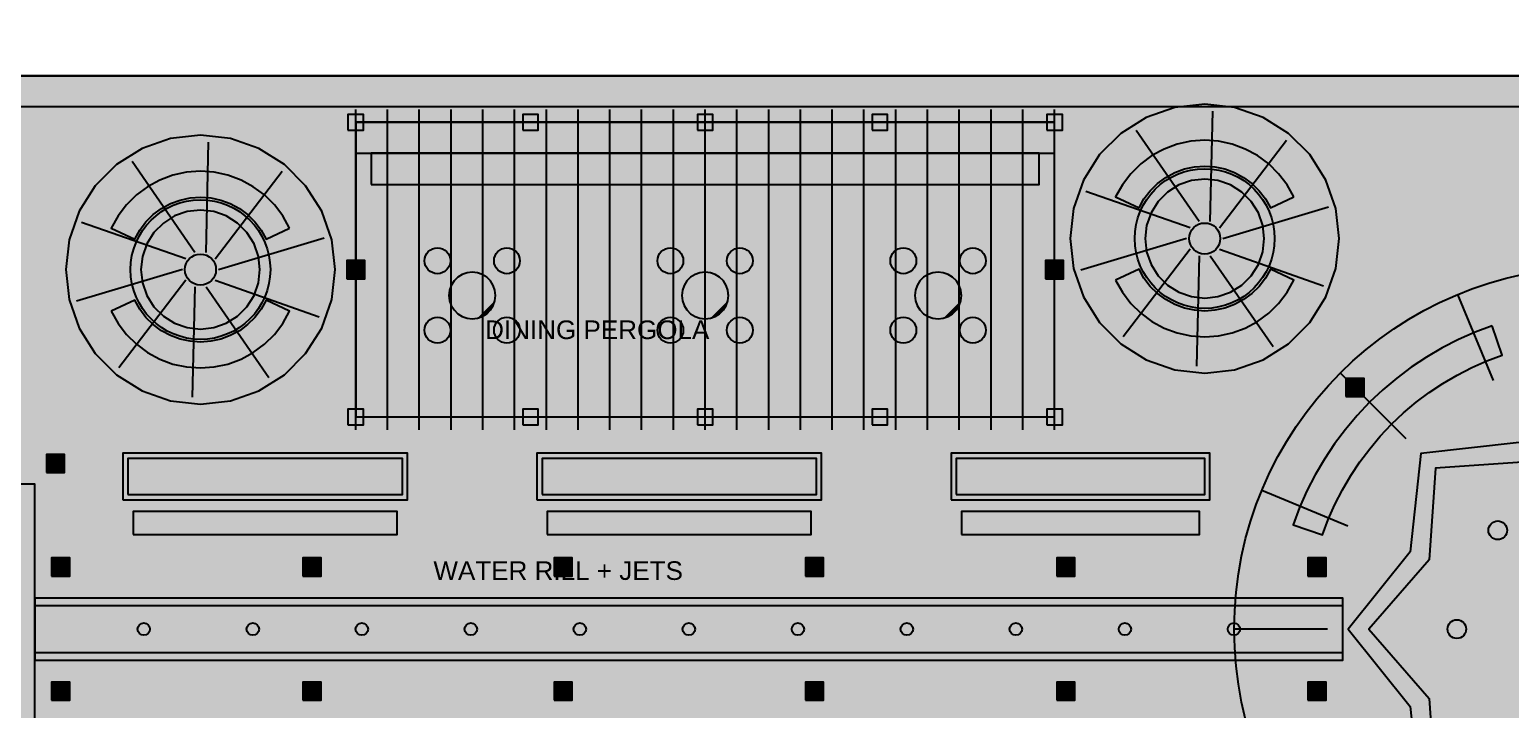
# Model space of a CAD drawing. Header units: metres. Extents: x 0 to 3661, y -5 to 371.
# Drawn here: x 3131.98 to 3160.58, y 40.8 to 53.93 of the extents above; entities that cross this region are included whole.
import ezdxf

# ---------------------------------------------------------------- set-up
doc = ezdxf.new("R2010")
doc.units = ezdxf.units.M
doc.header["$MEASUREMENT"] = 0
for name, color, linetype in [('EDGE', 7, 'Continuous'), ('L-FLOWERS', 6, 'Continuous'), ('L-FLOWERS-FILL', 241, 'Continuous'), ('L-LIGHTING', 2, 'Continuous'), ('L-LIGHTING-FILL', 40, 'Continuous'), ('L-PAVING', 253, 'Continuous'), ('L-PAVING-FILL', 41, 'Continuous'), ('L-PERGOLA', 34, 'Continuous'), ('L-PLANTERS', 42, 'Continuous'), ('L-SEATING', 32, 'Continuous'), ('L-SEATING-FILL', 35, 'Continuous'), ('L-TREES', 96, 'Continuous'), ('L-TREES-FILL', 94, 'Continuous'), ('L-WATER', 150, 'Continuous'), ('L-WATER-FILL', 151, 'Continuous'), ('LABEL', 7, 'Continuous'), ('SHOPS', 8, 'Continuous')]:
    doc.layers.add(name, color=color, linetype=linetype)
doc.styles.get("Standard").update_dxf_attribs({"font": 'arial.ttf'})

msp = doc.modelspace()

# ---------------------------------------------------------------- linework, layer by layer
at = {"layer": 'EDGE'}
msp.add_lwpolyline([(3123.279, 31.654), (3193.809, 31.654), (3193.809, 53.044), (3123.279, 53.044)], close=True, dxfattribs=at)
at = {"layer": 'L-FLOWERS'}
for points in [[(3138.279, 51.544), (3151.779, 51.544), (3151.779, 52.144), (3138.279, 52.144)], [(3155.829, 49.897), (3155.8, 50.152), (3155.715, 50.395), (3155.578, 50.614), (3155.396, 50.796), (3155.178, 50.933), (3154.935, 51.018), (3154.679, 51.047), (3154.423, 51.018), (3154.18, 50.933), (3153.962, 50.796), (3153.78, 50.614), (3153.643, 50.395), (3153.557, 50.152), (3153.529, 49.897), (3153.557, 49.641), (3153.643, 49.398), (3153.78, 49.179), (3153.962, 48.997), (3154.18, 48.86), (3154.423, 48.775), (3154.679, 48.746), (3154.935, 48.775), (3155.178, 48.86), (3155.396, 48.997), (3155.578, 49.179), (3155.715, 49.398), (3155.8, 49.641)], [(3136.429, 49.297), (3136.4, 49.552), (3136.315, 49.795), (3136.178, 50.014), (3135.996, 50.196), (3135.778, 50.333), (3135.535, 50.418), (3135.279, 50.447), (3135.023, 50.418), (3134.78, 50.333), (3134.562, 50.196), (3134.38, 50.014), (3134.243, 49.795), (3134.157, 49.552), (3134.129, 49.297), (3134.157, 49.041), (3134.243, 48.797), (3134.38, 48.58), (3134.562, 48.397), (3134.78, 48.26), (3135.023, 48.175), (3135.279, 48.147), (3135.535, 48.175), (3135.778, 48.26), (3135.996, 48.397), (3136.178, 48.58), (3136.315, 48.797), (3136.4, 49.041)], [(3133.879, 44.949), (3139.179, 44.949), (3139.179, 45.649), (3133.879, 45.649)], [(3141.879, 44.949), (3147.179, 44.949), (3147.179, 45.649), (3141.879, 45.649)], [(3149.879, 44.949), (3154.679, 44.949), (3154.679, 45.649), (3149.879, 45.649)]]:
    msp.add_lwpolyline(points, close=True, dxfattribs=at)
at = {"layer": 'L-FLOWERS-FILL'}
for points in [[(3138.279, 52.144), (3138.279, 51.544), (3151.779, 51.544)], [(3151.779, 51.544), (3151.779, 52.144), (3138.279, 52.144)], [(3155.8, 49.641), (3154.18, 50.933), (3153.962, 50.796)], [(3155.8, 49.641), (3154.423, 51.018), (3154.18, 50.933)], [(3155.8, 49.641), (3154.679, 51.047), (3154.423, 51.018)], [(3155.8, 49.641), (3154.935, 51.018), (3154.679, 51.047)], [(3155.8, 49.641), (3155.178, 50.933), (3154.935, 51.018)], [(3155.8, 49.641), (3155.396, 50.796), (3155.178, 50.933)], [(3155.8, 49.641), (3153.962, 50.796), (3153.78, 50.614)], [(3155.8, 49.641), (3155.578, 50.614), (3155.396, 50.796)], [(3136.4, 49.041), (3135.023, 50.418), (3134.78, 50.333)], [(3136.4, 49.041), (3135.279, 50.447), (3135.023, 50.418)], [(3136.4, 49.041), (3135.535, 50.418), (3135.279, 50.447)], [(3136.4, 49.041), (3135.778, 50.333), (3135.535, 50.418)], [(3155.8, 49.641), (3153.643, 50.395), (3153.557, 50.152)], [(3155.8, 49.641), (3153.78, 50.614), (3153.643, 50.395)], [(3155.8, 49.641), (3155.715, 50.395), (3155.578, 50.614)], [(3155.8, 49.641), (3155.8, 50.152), (3155.715, 50.395)], [(3136.4, 49.041), (3134.562, 50.196), (3134.38, 50.014)], [(3136.4, 49.041), (3134.78, 50.333), (3134.562, 50.196)], [(3136.4, 49.041), (3135.996, 50.196), (3135.778, 50.333)], [(3136.4, 49.041), (3136.178, 50.014), (3135.996, 50.196)], [(3155.8, 49.641), (3153.557, 50.152), (3153.529, 49.897)], [(3155.8, 49.641), (3155.829, 49.897), (3155.8, 50.152)], [(3136.4, 49.041), (3134.243, 49.795), (3134.157, 49.552)], [(3136.4, 49.041), (3134.38, 50.014), (3134.243, 49.795)], [(3136.4, 49.041), (3136.315, 49.795), (3136.178, 50.014)], [(3136.4, 49.041), (3136.4, 49.552), (3136.315, 49.795)], [(3155.8, 49.641), (3153.529, 49.897), (3153.557, 49.641)], [(3136.4, 49.041), (3134.157, 49.552), (3134.129, 49.297)], [(3136.4, 49.041), (3136.429, 49.297), (3136.4, 49.552)], [(3155.8, 49.641), (3153.557, 49.641), (3153.643, 49.398)], [(3155.8, 49.641), (3153.643, 49.398), (3153.78, 49.179)], [(3155.8, 49.641), (3153.78, 49.179), (3153.962, 48.997)], [(3155.8, 49.641), (3153.962, 48.997), (3154.18, 48.86)], [(3155.8, 49.641), (3154.18, 48.86), (3154.423, 48.775)], [(3155.8, 49.641), (3154.423, 48.775), (3154.679, 48.746)], [(3155.8, 49.641), (3154.679, 48.746), (3154.935, 48.775)], [(3155.8, 49.641), (3154.935, 48.775), (3155.178, 48.86)], [(3155.8, 49.641), (3155.178, 48.86), (3155.396, 48.997)], [(3155.8, 49.641), (3155.396, 48.997), (3155.578, 49.179)], [(3155.578, 49.179), (3155.715, 49.398), (3155.8, 49.641)], [(3136.4, 49.041), (3134.129, 49.297), (3134.157, 49.041)], [(3136.4, 49.041), (3134.157, 49.041), (3134.243, 48.797)], [(3136.4, 49.041), (3134.243, 48.797), (3134.38, 48.58)], [(3136.4, 49.041), (3134.38, 48.58), (3134.562, 48.397)], [(3136.4, 49.041), (3134.562, 48.397), (3134.78, 48.26)], [(3136.4, 49.041), (3134.78, 48.26), (3135.023, 48.175)], [(3136.4, 49.041), (3135.023, 48.175), (3135.279, 48.147)], [(3136.4, 49.041), (3135.279, 48.147), (3135.535, 48.175)], [(3136.4, 49.041), (3135.535, 48.175), (3135.778, 48.26)], [(3136.4, 49.041), (3135.778, 48.26), (3135.996, 48.397)], [(3136.4, 49.041), (3135.996, 48.397), (3136.178, 48.58)], [(3136.178, 48.58), (3136.315, 48.797), (3136.4, 49.041)], [(3133.879, 45.649), (3133.879, 44.949), (3139.179, 44.949)], [(3139.179, 44.949), (3139.179, 45.649), (3133.879, 45.649)], [(3141.879, 45.649), (3141.879, 44.949), (3147.179, 44.949)], [(3147.179, 44.949), (3147.179, 45.649), (3141.879, 45.649)], [(3149.879, 45.649), (3149.879, 44.949), (3154.679, 44.949)], [(3154.679, 44.949), (3154.679, 45.649), (3149.879, 45.649)]]:
    msp.add_solid(points, dxfattribs=at)
at = {"layer": 'L-LIGHTING'}
for points in [[(3138.104, 49.121), (3138.454, 49.121), (3138.454, 49.471), (3138.104, 49.471)], [(3151.604, 49.121), (3151.954, 49.121), (3151.954, 49.471), (3151.604, 49.471)], [(3157.407, 46.841), (3157.757, 46.841), (3157.757, 47.191), (3157.407, 47.191)], [(3132.304, 45.374), (3132.654, 45.374), (3132.654, 45.724), (3132.304, 45.724)], [(3132.404, 43.374), (3132.754, 43.374), (3132.754, 43.724), (3132.404, 43.724)], [(3137.258, 43.374), (3137.608, 43.374), (3137.608, 43.724), (3137.258, 43.724)], [(3142.112, 43.374), (3142.462, 43.374), (3142.462, 43.724), (3142.112, 43.724)], [(3146.966, 43.374), (3147.316, 43.374), (3147.316, 43.724), (3146.966, 43.724)], [(3151.82, 43.374), (3152.17, 43.374), (3152.17, 43.724), (3151.82, 43.724)], [(3156.674, 43.374), (3157.024, 43.374), (3157.024, 43.724), (3156.674, 43.724)], [(3132.404, 40.974), (3132.754, 40.974), (3132.754, 41.324), (3132.404, 41.324)], [(3137.258, 40.974), (3137.608, 40.974), (3137.608, 41.324), (3137.258, 41.324)], [(3142.112, 40.974), (3142.462, 40.974), (3142.462, 41.324), (3142.112, 41.324)], [(3146.966, 40.974), (3147.316, 40.974), (3147.316, 41.324), (3146.966, 41.324)], [(3151.82, 40.974), (3152.17, 40.974), (3152.17, 41.324), (3151.82, 41.324)], [(3156.674, 40.974), (3157.024, 40.974), (3157.024, 41.324), (3156.674, 41.324)]]:
    msp.add_lwpolyline(points, close=True, dxfattribs=at)
at = {"layer": 'L-LIGHTING-FILL'}
for points in [[(3138.104, 49.471), (3138.104, 49.121), (3138.454, 49.121)], [(3138.454, 49.121), (3138.454, 49.471), (3138.104, 49.471)], [(3151.604, 49.471), (3151.604, 49.121), (3151.954, 49.121)], [(3151.954, 49.121), (3151.954, 49.471), (3151.604, 49.471)], [(3157.407, 47.191), (3157.407, 46.841), (3157.757, 46.841)], [(3157.757, 46.841), (3157.757, 47.191), (3157.407, 47.191)], [(3132.304, 45.724), (3132.304, 45.374), (3132.654, 45.374)], [(3132.654, 45.374), (3132.654, 45.724), (3132.304, 45.724)], [(3132.404, 43.724), (3132.404, 43.374), (3132.754, 43.374)], [(3132.754, 43.374), (3132.754, 43.724), (3132.404, 43.724)], [(3137.258, 43.724), (3137.258, 43.374), (3137.608, 43.374)], [(3137.608, 43.374), (3137.608, 43.724), (3137.258, 43.724)], [(3142.112, 43.724), (3142.112, 43.374), (3142.462, 43.374)], [(3142.462, 43.374), (3142.462, 43.724), (3142.112, 43.724)], [(3146.966, 43.724), (3146.966, 43.374), (3147.316, 43.374)], [(3147.316, 43.374), (3147.316, 43.724), (3146.966, 43.724)], [(3151.82, 43.724), (3151.82, 43.374), (3152.17, 43.374)], [(3152.17, 43.374), (3152.17, 43.724), (3151.82, 43.724)], [(3156.674, 43.724), (3156.674, 43.374), (3157.024, 43.374)], [(3157.024, 43.374), (3157.024, 43.724), (3156.674, 43.724)], [(3132.404, 41.324), (3132.404, 40.974), (3132.754, 40.974)], [(3132.754, 40.974), (3132.754, 41.324), (3132.404, 41.324)], [(3137.258, 41.324), (3137.258, 40.974), (3137.608, 40.974)], [(3137.608, 40.974), (3137.608, 41.324), (3137.258, 41.324)], [(3142.112, 41.324), (3142.112, 40.974), (3142.462, 40.974)], [(3142.462, 40.974), (3142.462, 41.324), (3142.112, 41.324)], [(3146.966, 41.324), (3146.966, 40.974), (3147.316, 40.974)], [(3147.316, 40.974), (3147.316, 41.324), (3146.966, 41.324)], [(3151.82, 41.324), (3151.82, 40.974), (3152.17, 40.974)], [(3152.17, 40.974), (3152.17, 41.324), (3151.82, 41.324)], [(3156.674, 41.324), (3156.674, 40.974), (3157.024, 40.974)], [(3157.024, 40.974), (3157.024, 41.324), (3156.674, 41.324)]]:
    msp.add_solid(points, dxfattribs=at)
at = {"layer": 'L-PAVING'}
for p, q in [((3160.259, 47.153), (3159.57, 48.816)), ((3158.572, 46.026), (3157.299, 47.299)), ((3157.445, 44.339), (3155.782, 45.028)), ((3157.049, 42.349), (3155.249, 42.349))]:
    msp.add_line(p, q, dxfattribs=at)
for points in [[(3123.279, 31.654), (3193.809, 31.654), (3193.809, 53.044), (3123.279, 53.044)], [(3123.879, 32.254), (3193.209, 32.254), (3193.209, 52.444), (3123.879, 52.444)], [(3138.279, 46.449), (3151.779, 46.449), (3151.779, 52.144), (3138.279, 52.144)]]:
    msp.add_lwpolyline(points, close=True, dxfattribs=at)
msp.add_circle((3162.249, 42.349), 7, dxfattribs=at)
at = {"layer": 'L-PAVING-FILL'}
for points in [[(3123.279, 53.044), (3123.279, 31.654), (3193.809, 31.654)], [(3193.809, 31.654), (3193.809, 53.044), (3123.279, 53.044)], [(3138.279, 52.144), (3138.279, 46.449), (3151.779, 46.449)], [(3151.779, 46.449), (3151.779, 52.144), (3138.279, 52.144)]]:
    msp.add_solid(points, dxfattribs=at)
at = {"layer": 'L-PERGOLA'}
for p, q in [((3138.279, 46.199), (3138.279, 52.394)), ((3138.892, 46.199), (3138.892, 52.394)), ((3139.506, 46.199), (3139.506, 52.394)), ((3140.12, 46.199), (3140.12, 52.394)), ((3140.733, 46.199), (3140.733, 52.394)), ((3141.347, 46.199), (3141.347, 52.394)), ((3141.961, 46.199), (3141.961, 52.394)), ((3142.574, 46.199), (3142.574, 52.394)), ((3143.188, 46.199), (3143.188, 52.394)), ((3143.801, 46.199), (3143.801, 52.394)), ((3144.415, 46.199), (3144.415, 52.394)), ((3145.029, 46.199), (3145.029, 52.394)), ((3145.642, 46.199), (3145.642, 52.394)), ((3146.256, 46.199), (3146.256, 52.394)), ((3146.87, 46.199), (3146.87, 52.394)), ((3147.483, 46.199), (3147.483, 52.394)), ((3148.097, 46.199), (3148.097, 52.394)), ((3148.711, 46.199), (3148.711, 52.394)), ((3149.324, 46.199), (3149.324, 52.394)), ((3149.938, 46.199), (3149.938, 52.394)), ((3150.551, 46.199), (3150.551, 52.394)), ((3151.165, 46.199), (3151.165, 52.394)), ((3151.779, 46.199), (3151.779, 52.394)), ((3138.279, 52.144), (3151.779, 52.144)), ((3138.279, 46.449), (3151.779, 46.449))]:
    msp.add_line(p, q, dxfattribs=at)
for points in [[(3138.129, 51.994), (3138.429, 51.994), (3138.429, 52.294), (3138.129, 52.294)], [(3141.504, 51.994), (3141.804, 51.994), (3141.804, 52.294), (3141.504, 52.294)], [(3144.879, 51.994), (3145.179, 51.994), (3145.179, 52.294), (3144.879, 52.294)], [(3148.254, 51.994), (3148.554, 51.994), (3148.554, 52.294), (3148.254, 52.294)], [(3151.629, 51.994), (3151.929, 51.994), (3151.929, 52.294), (3151.629, 52.294)], [(3138.129, 46.299), (3138.429, 46.299), (3138.429, 46.599), (3138.129, 46.599)], [(3141.504, 46.299), (3141.804, 46.299), (3141.804, 46.599), (3141.504, 46.599)], [(3144.879, 46.299), (3145.179, 46.299), (3145.179, 46.599), (3144.879, 46.599)], [(3148.254, 46.299), (3148.554, 46.299), (3148.554, 46.599), (3148.254, 46.599)], [(3151.629, 46.299), (3151.929, 46.299), (3151.929, 46.599), (3151.629, 46.599)]]:
    msp.add_lwpolyline(points, close=True, dxfattribs=at)
at = {"layer": 'L-PLANTERS'}
for points in [[(3133.779, 44.849), (3139.279, 44.849), (3139.279, 45.749), (3133.779, 45.749)], [(3141.779, 44.849), (3147.279, 44.849), (3147.279, 45.749), (3141.779, 45.749)], [(3149.779, 44.849), (3154.779, 44.849), (3154.779, 45.749), (3149.779, 45.749)]]:
    msp.add_lwpolyline(points, close=True, dxfattribs=at)
for centre in [(3154.679, 49.897), (3135.279, 49.297)]:
    msp.add_circle(centre, 1.35, dxfattribs=at)
at = {"layer": 'L-SEATING'}
for points in [[(3156.401, 50.7), (3156.27, 50.935), (3156.107, 51.149), (3155.916, 51.339), (3155.7, 51.499), (3155.463, 51.627), (3155.21, 51.721), (3154.947, 51.777), (3154.679, 51.797), (3154.41, 51.777), (3154.147, 51.721), (3153.895, 51.627), (3153.658, 51.499), (3153.442, 51.339), (3153.25, 51.149), (3153.088, 50.935), (3152.957, 50.7), (3153.41, 50.488), (3153.506, 50.662), (3153.626, 50.82), (3153.767, 50.959), (3153.927, 51.077), (3154.101, 51.172), (3154.287, 51.241), (3154.481, 51.282), (3154.679, 51.297), (3154.877, 51.282), (3155.07, 51.241), (3155.256, 51.172), (3155.431, 51.077), (3155.59, 50.959), (3155.731, 50.82), (3155.851, 50.662), (3155.948, 50.488)], [(3138.579, 50.944), (3151.479, 50.944), (3151.479, 51.544), (3138.579, 51.544)], [(3137.001, 50.099), (3136.87, 50.335), (3136.707, 50.549), (3136.516, 50.739), (3136.3, 50.899), (3136.063, 51.027), (3135.81, 51.121), (3135.547, 51.177), (3135.279, 51.197), (3135.01, 51.177), (3134.747, 51.121), (3134.495, 51.027), (3134.258, 50.899), (3134.042, 50.739), (3133.85, 50.549), (3133.688, 50.335), (3133.557, 50.099), (3134.01, 49.888), (3134.106, 50.062), (3134.226, 50.22), (3134.367, 50.359), (3134.526, 50.477), (3134.701, 50.572), (3134.887, 50.641), (3135.081, 50.682), (3135.279, 50.697), (3135.477, 50.682), (3135.671, 50.641), (3135.856, 50.572), (3136.031, 50.477), (3136.19, 50.359), (3136.331, 50.22), (3136.451, 50.062), (3136.548, 49.888)], [(3140.979, 48.797), (3140.967, 48.897), (3140.934, 48.992), (3140.881, 49.077), (3140.809, 49.148), (3140.724, 49.202), (3140.629, 49.235), (3140.529, 49.246), (3140.429, 49.235), (3140.334, 49.202), (3140.248, 49.148), (3140.177, 49.077), (3140.123, 48.992), (3140.09, 48.897), (3140.079, 48.797), (3140.09, 48.696), (3140.123, 48.601), (3140.177, 48.516), (3140.248, 48.445), (3140.334, 48.391), (3140.429, 48.358), (3140.529, 48.346), (3140.629, 48.358), (3140.724, 48.391), (3140.809, 48.445), (3140.881, 48.516), (3140.934, 48.601), (3140.967, 48.696)], [(3145.479, 48.797), (3145.467, 48.897), (3145.434, 48.992), (3145.381, 49.077), (3145.309, 49.148), (3145.224, 49.202), (3145.129, 49.235), (3145.029, 49.246), (3144.929, 49.235), (3144.834, 49.202), (3144.748, 49.148), (3144.677, 49.077), (3144.623, 48.992), (3144.59, 48.897), (3144.579, 48.797), (3144.59, 48.696), (3144.623, 48.601), (3144.677, 48.516), (3144.748, 48.445), (3144.834, 48.391), (3144.929, 48.358), (3145.029, 48.346), (3145.129, 48.358), (3145.224, 48.391), (3145.309, 48.445), (3145.381, 48.516), (3145.434, 48.601), (3145.467, 48.696)], [(3149.979, 48.797), (3149.967, 48.897), (3149.934, 48.992), (3149.881, 49.077), (3149.809, 49.148), (3149.724, 49.202), (3149.629, 49.235), (3149.529, 49.246), (3149.429, 49.235), (3149.334, 49.202), (3149.248, 49.148), (3149.177, 49.077), (3149.123, 48.992), (3149.09, 48.897), (3149.079, 48.797), (3149.09, 48.696), (3149.123, 48.601), (3149.177, 48.516), (3149.248, 48.445), (3149.334, 48.391), (3149.429, 48.358), (3149.529, 48.346), (3149.629, 48.358), (3149.724, 48.391), (3149.809, 48.445), (3149.881, 48.516), (3149.934, 48.601), (3149.967, 48.696)], [(3152.957, 49.093), (3153.088, 48.858), (3153.25, 48.644), (3153.442, 48.454), (3153.658, 48.294), (3153.895, 48.166), (3154.147, 48.072), (3154.41, 48.016), (3154.679, 47.996), (3154.947, 48.016), (3155.21, 48.072), (3155.463, 48.166), (3155.7, 48.294), (3155.916, 48.454), (3156.107, 48.644), (3156.27, 48.858), (3156.401, 49.093), (3155.948, 49.305), (3155.851, 49.131), (3155.731, 48.973), (3155.59, 48.834), (3155.431, 48.716), (3155.256, 48.621), (3155.07, 48.552), (3154.877, 48.511), (3154.679, 48.496), (3154.481, 48.511), (3154.287, 48.552), (3154.101, 48.621), (3153.927, 48.716), (3153.767, 48.834), (3153.626, 48.973), (3153.506, 49.131), (3153.41, 49.305)], [(3133.557, 48.493), (3133.688, 48.258), (3133.85, 48.044), (3134.042, 47.854), (3134.258, 47.694), (3134.495, 47.566), (3134.747, 47.472), (3135.01, 47.416), (3135.279, 47.397), (3135.547, 47.416), (3135.81, 47.472), (3136.063, 47.566), (3136.3, 47.694), (3136.516, 47.854), (3136.707, 48.044), (3136.87, 48.258), (3137.001, 48.493), (3136.548, 48.705), (3136.451, 48.531), (3136.331, 48.373), (3136.19, 48.234), (3136.031, 48.116), (3135.856, 48.021), (3135.671, 47.952), (3135.477, 47.911), (3135.279, 47.897), (3135.081, 47.911), (3134.887, 47.952), (3134.701, 48.021), (3134.526, 48.116), (3134.367, 48.234), (3134.226, 48.373), (3134.106, 48.531), (3134.01, 48.705)], [(3160.23, 48.211), (3159.901, 48.087), (3159.579, 47.945), (3159.267, 47.785), (3158.963, 47.607), (3158.67, 47.412), (3158.389, 47.201), (3158.12, 46.975), (3157.865, 46.733), (3157.623, 46.477), (3157.396, 46.209), (3157.186, 45.927), (3156.991, 45.635), (3156.813, 45.331), (3156.653, 45.018), (3156.51, 44.697), (3156.387, 44.367), (3156.954, 44.172), (3157.066, 44.469), (3157.194, 44.76), (3157.339, 45.042), (3157.5, 45.316), (3157.675, 45.581), (3157.866, 45.835), (3158.071, 46.078), (3158.289, 46.309), (3158.52, 46.527), (3158.763, 46.732), (3159.017, 46.922), (3159.281, 47.098), (3159.555, 47.259), (3159.838, 47.404), (3160.128, 47.532), (3160.425, 47.644)], [(3133.979, 44.174), (3139.079, 44.174), (3139.079, 44.624), (3133.979, 44.624)], [(3141.979, 44.174), (3147.079, 44.174), (3147.079, 44.624), (3141.979, 44.624)], [(3149.979, 44.174), (3154.579, 44.174), (3154.579, 44.624), (3149.979, 44.624)]]:
    msp.add_lwpolyline(points, close=True, dxfattribs=at)
for centre in [(3139.857, 49.468), (3141.2, 49.468), (3144.357, 49.468), (3145.7, 49.468), (3148.857, 49.468), (3150.2, 49.468), (3139.857, 48.125), (3141.2, 48.125), (3144.357, 48.125), (3145.7, 48.125), (3148.857, 48.125), (3150.2, 48.125)]:
    msp.add_circle(centre, 0.25, dxfattribs=at)
at = {"layer": 'L-SEATING-FILL'}
for points in [[(3155.463, 51.627), (3154.41, 51.777), (3154.147, 51.721)], [(3155.463, 51.627), (3154.679, 51.797), (3154.41, 51.777)], [(3155.463, 51.627), (3154.947, 51.777), (3154.679, 51.797)], [(3155.463, 51.627), (3155.21, 51.721), (3154.947, 51.777)], [(3138.579, 51.544), (3138.579, 50.944), (3151.479, 50.944)], [(3151.479, 50.944), (3151.479, 51.544), (3138.579, 51.544)], [(3155.463, 51.627), (3153.25, 51.149), (3153.088, 50.935)], [(3155.463, 51.627), (3153.088, 50.935), (3154.287, 51.241)], [(3155.463, 51.627), (3153.442, 51.339), (3153.25, 51.149)], [(3155.463, 51.627), (3153.658, 51.499), (3153.442, 51.339)], [(3155.463, 51.627), (3153.895, 51.627), (3153.658, 51.499)], [(3155.463, 51.627), (3154.147, 51.721), (3153.895, 51.627)], [(3155.463, 51.627), (3154.287, 51.241), (3154.481, 51.282)], [(3155.463, 51.627), (3154.481, 51.282), (3154.679, 51.297)], [(3155.463, 51.627), (3154.679, 51.297), (3154.877, 51.282)], [(3155.463, 51.627), (3154.877, 51.282), (3155.07, 51.241)], [(3155.463, 51.627), (3155.07, 51.241), (3155.256, 51.172)], [(3155.463, 51.627), (3155.256, 51.172), (3155.431, 51.077)], [(3155.463, 51.627), (3155.431, 51.077), (3155.59, 50.959)], [(3155.948, 50.488), (3155.7, 51.499), (3155.463, 51.627)], [(3155.463, 51.627), (3155.59, 50.959), (3155.731, 50.82)], [(3155.463, 51.627), (3155.731, 50.82), (3155.851, 50.662)], [(3155.463, 51.627), (3155.851, 50.662), (3155.948, 50.488)], [(3155.948, 50.488), (3155.916, 51.339), (3155.7, 51.499)], [(3153.088, 50.935), (3154.101, 51.172), (3154.287, 51.241)], [(3155.948, 50.488), (3156.107, 51.149), (3155.916, 51.339)], [(3136.063, 51.027), (3133.85, 50.549), (3133.688, 50.335)], [(3136.063, 51.027), (3133.688, 50.335), (3134.887, 50.641)], [(3136.063, 51.027), (3134.042, 50.739), (3133.85, 50.549)], [(3136.063, 51.027), (3134.258, 50.899), (3134.042, 50.739)], [(3136.063, 51.027), (3134.495, 51.027), (3134.258, 50.899)], [(3136.063, 51.027), (3134.747, 51.121), (3134.495, 51.027)], [(3136.063, 51.027), (3135.01, 51.177), (3134.747, 51.121)], [(3136.063, 51.027), (3134.887, 50.641), (3135.081, 50.682)], [(3136.063, 51.027), (3135.279, 51.197), (3135.01, 51.177)], [(3136.063, 51.027), (3135.081, 50.682), (3135.279, 50.697)], [(3136.063, 51.027), (3135.547, 51.177), (3135.279, 51.197)], [(3136.063, 51.027), (3135.279, 50.697), (3135.477, 50.682)], [(3136.063, 51.027), (3135.477, 50.682), (3135.671, 50.641)], [(3136.063, 51.027), (3135.81, 51.121), (3135.547, 51.177)], [(3136.063, 51.027), (3135.671, 50.641), (3135.856, 50.572)], [(3136.063, 51.027), (3135.856, 50.572), (3136.031, 50.477)], [(3136.063, 51.027), (3136.031, 50.477), (3136.19, 50.359)], [(3136.548, 49.888), (3136.3, 50.899), (3136.063, 51.027)], [(3136.063, 51.027), (3136.19, 50.359), (3136.331, 50.22)], [(3136.063, 51.027), (3136.331, 50.22), (3136.451, 50.062)], [(3136.063, 51.027), (3136.451, 50.062), (3136.548, 49.888)], [(3153.088, 50.935), (3152.957, 50.7), (3153.41, 50.488)], [(3153.088, 50.935), (3153.927, 51.077), (3154.101, 51.172)], [(3153.088, 50.935), (3153.767, 50.959), (3153.927, 51.077)], [(3153.088, 50.935), (3153.626, 50.82), (3153.767, 50.959)], [(3153.088, 50.935), (3153.41, 50.488), (3153.506, 50.662)], [(3153.088, 50.935), (3153.506, 50.662), (3153.626, 50.82)], [(3155.948, 50.488), (3156.27, 50.935), (3156.107, 51.149)], [(3155.948, 50.488), (3156.401, 50.7), (3156.27, 50.935)], [(3133.688, 50.335), (3134.701, 50.572), (3134.887, 50.641)], [(3136.548, 49.888), (3136.516, 50.739), (3136.3, 50.899)], [(3136.548, 49.888), (3136.707, 50.549), (3136.516, 50.739)], [(3133.688, 50.335), (3134.526, 50.477), (3134.701, 50.572)], [(3133.688, 50.335), (3134.367, 50.359), (3134.526, 50.477)], [(3133.688, 50.335), (3134.226, 50.22), (3134.367, 50.359)], [(3136.548, 49.888), (3136.87, 50.335), (3136.707, 50.549)], [(3133.688, 50.335), (3133.557, 50.099), (3134.01, 49.888)], [(3133.688, 50.335), (3134.01, 49.888), (3134.106, 50.062)], [(3133.688, 50.335), (3134.106, 50.062), (3134.226, 50.22)], [(3136.548, 49.888), (3137.001, 50.099), (3136.87, 50.335)], [(3140.967, 48.696), (3140.334, 49.202), (3140.248, 49.148)], [(3140.967, 48.696), (3140.429, 49.235), (3140.334, 49.202)], [(3140.967, 48.696), (3140.529, 49.246), (3140.429, 49.235)], [(3140.967, 48.696), (3140.629, 49.235), (3140.529, 49.246)], [(3140.967, 48.696), (3140.724, 49.202), (3140.629, 49.235)], [(3140.967, 48.696), (3140.809, 49.148), (3140.724, 49.202)], [(3145.467, 48.696), (3144.834, 49.202), (3144.748, 49.148)], [(3145.467, 48.696), (3144.929, 49.235), (3144.834, 49.202)], [(3145.467, 48.696), (3145.029, 49.246), (3144.929, 49.235)], [(3145.467, 48.696), (3145.129, 49.235), (3145.029, 49.246)], [(3145.467, 48.696), (3145.224, 49.202), (3145.129, 49.235)], [(3145.467, 48.696), (3145.309, 49.148), (3145.224, 49.202)], [(3149.967, 48.696), (3149.334, 49.202), (3149.248, 49.148)], [(3149.967, 48.696), (3149.429, 49.235), (3149.334, 49.202)], [(3149.967, 48.696), (3149.529, 49.246), (3149.429, 49.235)], [(3149.967, 48.696), (3149.629, 49.235), (3149.529, 49.246)], [(3149.967, 48.696), (3149.724, 49.202), (3149.629, 49.235)], [(3149.967, 48.696), (3149.809, 49.148), (3149.724, 49.202)], [(3153.41, 49.305), (3152.957, 49.093), (3153.088, 48.858)], [(3153.41, 49.305), (3153.088, 48.858), (3153.25, 48.644)], [(3153.41, 49.305), (3153.25, 48.644), (3153.442, 48.454)], [(3153.41, 49.305), (3153.442, 48.454), (3153.658, 48.294)], [(3153.41, 49.305), (3153.658, 48.294), (3153.895, 48.166)], [(3153.895, 48.166), (3153.506, 49.131), (3153.41, 49.305)], [(3156.27, 48.858), (3155.948, 49.305), (3155.851, 49.131)], [(3156.27, 48.858), (3156.401, 49.093), (3155.948, 49.305)], [(3140.967, 48.696), (3140.123, 48.992), (3140.09, 48.897)], [(3140.967, 48.696), (3140.177, 49.077), (3140.123, 48.992)], [(3140.967, 48.696), (3140.248, 49.148), (3140.177, 49.077)], [(3140.967, 48.696), (3140.881, 49.077), (3140.809, 49.148)], [(3140.967, 48.696), (3140.934, 48.992), (3140.881, 49.077)], [(3140.967, 48.696), (3140.967, 48.897), (3140.934, 48.992)], [(3145.467, 48.696), (3144.623, 48.992), (3144.59, 48.897)], [(3145.467, 48.696), (3144.677, 49.077), (3144.623, 48.992)], [(3145.467, 48.696), (3144.748, 49.148), (3144.677, 49.077)], [(3145.467, 48.696), (3145.381, 49.077), (3145.309, 49.148)], [(3145.467, 48.696), (3145.434, 48.992), (3145.381, 49.077)], [(3145.467, 48.696), (3145.467, 48.897), (3145.434, 48.992)], [(3149.967, 48.696), (3149.123, 48.992), (3149.09, 48.897)], [(3149.967, 48.696), (3149.177, 49.077), (3149.123, 48.992)], [(3149.967, 48.696), (3149.248, 49.148), (3149.177, 49.077)], [(3149.967, 48.696), (3149.881, 49.077), (3149.809, 49.148)], [(3149.967, 48.696), (3149.934, 48.992), (3149.881, 49.077)], [(3149.967, 48.696), (3149.967, 48.897), (3149.934, 48.992)], [(3153.895, 48.166), (3153.626, 48.973), (3153.506, 49.131)], [(3153.895, 48.166), (3153.767, 48.834), (3153.626, 48.973)], [(3156.27, 48.858), (3155.731, 48.973), (3155.59, 48.834)], [(3156.27, 48.858), (3155.851, 49.131), (3155.731, 48.973)], [(3134.01, 48.705), (3133.557, 48.493), (3133.688, 48.258)], [(3134.01, 48.705), (3133.688, 48.258), (3133.85, 48.044)], [(3134.01, 48.705), (3133.85, 48.044), (3134.042, 47.854)], [(3134.01, 48.705), (3134.042, 47.854), (3134.258, 47.694)], [(3134.01, 48.705), (3134.258, 47.694), (3134.495, 47.566)], [(3134.495, 47.566), (3134.106, 48.531), (3134.01, 48.705)], [(3136.87, 48.258), (3136.548, 48.705), (3136.451, 48.531)], [(3136.87, 48.258), (3137.001, 48.493), (3136.548, 48.705)], [(3140.967, 48.696), (3140.09, 48.897), (3140.079, 48.797)], [(3140.967, 48.696), (3140.079, 48.797), (3140.09, 48.696)], [(3140.967, 48.696), (3140.09, 48.696), (3140.123, 48.601)], [(3140.967, 48.696), (3140.123, 48.601), (3140.177, 48.516)], [(3140.967, 48.696), (3140.177, 48.516), (3140.248, 48.445)], [(3140.967, 48.696), (3140.248, 48.445), (3140.334, 48.391)], [(3140.967, 48.696), (3140.334, 48.391), (3140.429, 48.358)], [(3140.967, 48.696), (3140.429, 48.358), (3140.529, 48.346)], [(3140.967, 48.696), (3140.529, 48.346), (3140.629, 48.358)], [(3140.967, 48.696), (3140.629, 48.358), (3140.724, 48.391)], [(3140.967, 48.696), (3140.724, 48.391), (3140.809, 48.445)], [(3140.967, 48.696), (3140.809, 48.445), (3140.881, 48.516)], [(3140.881, 48.516), (3140.934, 48.601), (3140.967, 48.696)], [(3140.967, 48.696), (3140.979, 48.797), (3140.967, 48.897)], [(3145.467, 48.696), (3144.59, 48.897), (3144.579, 48.797)], [(3145.467, 48.696), (3144.579, 48.797), (3144.59, 48.696)], [(3145.467, 48.696), (3144.59, 48.696), (3144.623, 48.601)], [(3145.467, 48.696), (3144.623, 48.601), (3144.677, 48.516)], [(3145.467, 48.696), (3144.677, 48.516), (3144.748, 48.445)], [(3145.467, 48.696), (3144.748, 48.445), (3144.834, 48.391)], [(3145.467, 48.696), (3144.834, 48.391), (3144.929, 48.358)], [(3145.467, 48.696), (3144.929, 48.358), (3145.029, 48.346)], [(3145.467, 48.696), (3145.029, 48.346), (3145.129, 48.358)], [(3145.467, 48.696), (3145.129, 48.358), (3145.224, 48.391)], [(3145.467, 48.696), (3145.224, 48.391), (3145.309, 48.445)], [(3145.467, 48.696), (3145.309, 48.445), (3145.381, 48.516)], [(3145.381, 48.516), (3145.434, 48.601), (3145.467, 48.696)], [(3145.467, 48.696), (3145.479, 48.797), (3145.467, 48.897)], [(3149.967, 48.696), (3149.09, 48.897), (3149.079, 48.797)], [(3149.967, 48.696), (3149.079, 48.797), (3149.09, 48.696)], [(3149.967, 48.696), (3149.09, 48.696), (3149.123, 48.601)], [(3149.967, 48.696), (3149.123, 48.601), (3149.177, 48.516)], [(3149.967, 48.696), (3149.177, 48.516), (3149.248, 48.445)], [(3149.967, 48.696), (3149.248, 48.445), (3149.334, 48.391)], [(3149.967, 48.696), (3149.334, 48.391), (3149.429, 48.358)], [(3149.967, 48.696), (3149.429, 48.358), (3149.529, 48.346)], [(3149.967, 48.696), (3149.529, 48.346), (3149.629, 48.358)], [(3149.967, 48.696), (3149.629, 48.358), (3149.724, 48.391)], [(3149.967, 48.696), (3149.724, 48.391), (3149.809, 48.445)], [(3149.967, 48.696), (3149.809, 48.445), (3149.881, 48.516)], [(3149.881, 48.516), (3149.934, 48.601), (3149.967, 48.696)], [(3149.967, 48.696), (3149.979, 48.797), (3149.967, 48.897)], [(3153.895, 48.166), (3153.927, 48.716), (3153.767, 48.834)], [(3153.895, 48.166), (3156.107, 48.644), (3156.27, 48.858)], [(3153.895, 48.166), (3156.27, 48.858), (3155.07, 48.552)], [(3153.895, 48.166), (3154.101, 48.621), (3153.927, 48.716)], [(3153.895, 48.166), (3155.916, 48.454), (3156.107, 48.644)], [(3156.27, 48.858), (3155.256, 48.621), (3155.07, 48.552)], [(3156.27, 48.858), (3155.431, 48.716), (3155.256, 48.621)], [(3156.27, 48.858), (3155.59, 48.834), (3155.431, 48.716)], [(3134.495, 47.566), (3134.226, 48.373), (3134.106, 48.531)], [(3134.495, 47.566), (3134.367, 48.234), (3134.226, 48.373)], [(3136.87, 48.258), (3136.331, 48.373), (3136.19, 48.234)], [(3136.87, 48.258), (3136.451, 48.531), (3136.331, 48.373)], [(3153.895, 48.166), (3154.287, 48.552), (3154.101, 48.621)], [(3153.895, 48.166), (3155.07, 48.552), (3154.877, 48.511)], [(3153.895, 48.166), (3154.481, 48.511), (3154.287, 48.552)], [(3153.895, 48.166), (3154.877, 48.511), (3154.679, 48.496)], [(3153.895, 48.166), (3154.679, 48.496), (3154.481, 48.511)], [(3153.895, 48.166), (3155.7, 48.294), (3155.916, 48.454)], [(3134.495, 47.566), (3134.526, 48.116), (3134.367, 48.234)], [(3134.495, 47.566), (3136.707, 48.044), (3136.87, 48.258)], [(3134.495, 47.566), (3136.87, 48.258), (3135.671, 47.952)], [(3134.495, 47.566), (3134.701, 48.021), (3134.526, 48.116)], [(3136.87, 48.258), (3135.856, 48.021), (3135.671, 47.952)], [(3136.87, 48.258), (3136.031, 48.116), (3135.856, 48.021)], [(3136.87, 48.258), (3136.19, 48.234), (3136.031, 48.116)], [(3153.895, 48.166), (3155.463, 48.166), (3155.7, 48.294)], [(3153.895, 48.166), (3154.147, 48.072), (3154.41, 48.016)], [(3153.895, 48.166), (3154.41, 48.016), (3154.679, 47.996)], [(3153.895, 48.166), (3154.679, 47.996), (3154.947, 48.016)], [(3153.895, 48.166), (3154.947, 48.016), (3155.21, 48.072)], [(3153.895, 48.166), (3155.21, 48.072), (3155.463, 48.166)], [(3160.425, 47.644), (3159.901, 48.087), (3159.579, 47.945)], [(3160.425, 47.644), (3160.23, 48.211), (3159.901, 48.087)], [(3134.495, 47.566), (3136.516, 47.854), (3136.707, 48.044)], [(3134.495, 47.566), (3134.887, 47.952), (3134.701, 48.021)], [(3134.495, 47.566), (3135.671, 47.952), (3135.477, 47.911)], [(3134.495, 47.566), (3135.081, 47.911), (3134.887, 47.952)], [(3134.495, 47.566), (3135.477, 47.911), (3135.279, 47.897)], [(3134.495, 47.566), (3135.279, 47.897), (3135.081, 47.911)], [(3134.495, 47.566), (3136.3, 47.694), (3136.516, 47.854)], [(3160.425, 47.644), (3159.267, 47.785), (3158.963, 47.607)], [(3160.425, 47.644), (3159.579, 47.945), (3159.267, 47.785)], [(3134.495, 47.566), (3136.063, 47.566), (3136.3, 47.694)], [(3134.495, 47.566), (3134.747, 47.472), (3135.01, 47.416)], [(3134.495, 47.566), (3135.01, 47.416), (3135.279, 47.397)], [(3134.495, 47.566), (3135.279, 47.397), (3135.547, 47.416)], [(3134.495, 47.566), (3135.547, 47.416), (3135.81, 47.472)], [(3134.495, 47.566), (3135.81, 47.472), (3136.063, 47.566)], [(3160.425, 47.644), (3158.12, 46.975), (3157.865, 46.733)], [(3157.865, 46.733), (3160.128, 47.532), (3160.425, 47.644)], [(3157.865, 46.733), (3159.838, 47.404), (3160.128, 47.532)], [(3160.425, 47.644), (3158.389, 47.201), (3158.12, 46.975)], [(3160.425, 47.644), (3158.67, 47.412), (3158.389, 47.201)], [(3160.425, 47.644), (3158.963, 47.607), (3158.67, 47.412)], [(3157.865, 46.733), (3159.555, 47.259), (3159.838, 47.404)], [(3157.865, 46.733), (3159.281, 47.098), (3159.555, 47.259)], [(3157.865, 46.733), (3159.017, 46.922), (3159.281, 47.098)], [(3157.865, 46.733), (3158.763, 46.732), (3159.017, 46.922)], [(3157.865, 46.733), (3156.51, 44.697), (3156.387, 44.367)], [(3157.865, 46.733), (3156.387, 44.367), (3156.954, 44.172)], [(3157.865, 46.733), (3156.653, 45.018), (3156.51, 44.697)], [(3157.865, 46.733), (3156.813, 45.331), (3156.653, 45.018)], [(3157.865, 46.733), (3156.991, 45.635), (3156.813, 45.331)], [(3157.865, 46.733), (3156.954, 44.172), (3157.066, 44.469)], [(3157.865, 46.733), (3157.186, 45.927), (3156.991, 45.635)], [(3157.865, 46.733), (3157.066, 44.469), (3157.194, 44.76)], [(3157.865, 46.733), (3157.396, 46.209), (3157.186, 45.927)], [(3157.865, 46.733), (3157.194, 44.76), (3157.339, 45.042)], [(3157.865, 46.733), (3157.339, 45.042), (3157.5, 45.316)], [(3157.865, 46.733), (3157.623, 46.477), (3157.396, 46.209)], [(3157.865, 46.733), (3157.5, 45.316), (3157.675, 45.581)], [(3157.865, 46.733), (3157.675, 45.581), (3157.866, 45.835)], [(3157.865, 46.733), (3157.866, 45.835), (3158.071, 46.078)], [(3157.865, 46.733), (3158.071, 46.078), (3158.289, 46.309)], [(3157.865, 46.733), (3158.289, 46.309), (3158.52, 46.527)], [(3157.865, 46.733), (3158.52, 46.527), (3158.763, 46.732)], [(3133.979, 44.624), (3133.979, 44.174), (3139.079, 44.174)], [(3139.079, 44.174), (3139.079, 44.624), (3133.979, 44.624)], [(3141.979, 44.624), (3141.979, 44.174), (3147.079, 44.174)], [(3147.079, 44.174), (3147.079, 44.624), (3141.979, 44.624)], [(3149.979, 44.624), (3149.979, 44.174), (3154.579, 44.174)], [(3154.579, 44.174), (3154.579, 44.624), (3149.979, 44.624)]]:
    msp.add_solid(points, dxfattribs=at)
at = {"layer": 'L-TREES'}
for p, q in [((3154.787, 50.229), (3154.837, 52.361)), ((3154.57, 50.229), (3153.358, 51.984)), ((3154.962, 50.102), (3156.256, 51.798)), ((3135.387, 49.629), (3135.437, 51.761)), ((3135.171, 49.629), (3133.958, 51.384)), ((3135.562, 49.502), (3136.856, 51.198)), ((3154.396, 50.102), (3152.383, 50.809)), ((3155.029, 49.897), (3157.072, 50.508)), ((3134.995, 49.502), (3132.983, 50.209)), ((3135.629, 49.297), (3137.672, 49.908)), ((3154.329, 49.897), (3152.285, 49.285)), ((3154.396, 49.691), (3153.102, 47.995)), ((3154.57, 49.564), (3154.52, 47.432)), ((3154.787, 49.564), (3155.999, 47.809)), ((3154.962, 49.691), (3156.974, 48.984)), ((3134.929, 49.297), (3132.885, 48.685)), ((3134.995, 49.091), (3133.702, 47.395)), ((3135.171, 48.964), (3135.12, 46.832)), ((3135.387, 48.964), (3136.599, 47.209)), ((3135.562, 49.091), (3137.574, 48.384))]:
    msp.add_line(p, q, dxfattribs=at)
for points in [[(3157.279, 49.897), (3157.213, 50.475), (3157.021, 51.025), (3156.711, 51.518), (3156.3, 51.929), (3155.807, 52.239), (3155.257, 52.431), (3154.679, 52.496), (3154.1, 52.431), (3153.551, 52.239), (3153.058, 51.929), (3152.646, 51.518), (3152.336, 51.025), (3152.144, 50.475), (3152.079, 49.897), (3152.144, 49.318), (3152.336, 48.768), (3152.646, 48.275), (3153.058, 47.864), (3153.551, 47.554), (3154.1, 47.362), (3154.679, 47.297), (3155.257, 47.362), (3155.807, 47.554), (3156.3, 47.864), (3156.711, 48.275), (3157.021, 48.768), (3157.213, 49.318)], [(3137.879, 49.297), (3137.814, 49.875), (3137.621, 50.425), (3137.311, 50.918), (3136.9, 51.329), (3136.407, 51.639), (3135.857, 51.831), (3135.279, 51.897), (3134.7, 51.831), (3134.151, 51.639), (3133.658, 51.329), (3133.246, 50.918), (3132.936, 50.425), (3132.744, 49.875), (3132.679, 49.297), (3132.744, 48.718), (3132.936, 48.168), (3133.246, 47.675), (3133.658, 47.264), (3134.151, 46.954), (3134.7, 46.762), (3135.279, 46.696), (3135.857, 46.762), (3136.407, 46.954), (3136.9, 47.264), (3137.311, 47.675), (3137.621, 48.168), (3137.814, 48.718)]]:
    msp.add_lwpolyline(points, close=True, dxfattribs=at)
for centre in [(3154.679, 49.897), (3135.279, 49.297)]:
    msp.add_circle(centre, 0.3, dxfattribs=at)
at = {"layer": 'L-TREES-FILL'}
for points in [[(3157.213, 49.318), (3154.1, 52.431), (3153.551, 52.239)], [(3157.213, 49.318), (3154.679, 52.496), (3154.1, 52.431)], [(3157.213, 49.318), (3155.257, 52.431), (3154.679, 52.496)], [(3157.213, 49.318), (3155.807, 52.239), (3155.257, 52.431)], [(3157.213, 49.318), (3153.551, 52.239), (3153.058, 51.929)], [(3157.213, 49.318), (3156.3, 51.929), (3155.807, 52.239)], [(3137.814, 48.718), (3134.7, 51.831), (3134.151, 51.639)], [(3137.814, 48.718), (3135.279, 51.897), (3134.7, 51.831)], [(3137.814, 48.718), (3135.857, 51.831), (3135.279, 51.897)], [(3137.814, 48.718), (3136.407, 51.639), (3135.857, 51.831)], [(3157.213, 49.318), (3153.058, 51.929), (3152.646, 51.518)], [(3157.213, 49.318), (3156.711, 51.518), (3156.3, 51.929)], [(3137.814, 48.718), (3134.151, 51.639), (3133.658, 51.329)], [(3137.814, 48.718), (3136.9, 51.329), (3136.407, 51.639)], [(3157.213, 49.318), (3152.646, 51.518), (3152.336, 51.025)], [(3157.213, 49.318), (3157.021, 51.025), (3156.711, 51.518)], [(3137.814, 48.718), (3133.658, 51.329), (3133.246, 50.918)], [(3137.814, 48.718), (3137.311, 50.918), (3136.9, 51.329)], [(3157.213, 49.318), (3152.336, 51.025), (3152.144, 50.475)], [(3157.213, 49.318), (3157.213, 50.475), (3157.021, 51.025)], [(3137.814, 48.718), (3133.246, 50.918), (3132.936, 50.425)], [(3137.814, 48.718), (3137.621, 50.425), (3137.311, 50.918)], [(3137.814, 48.718), (3132.936, 50.425), (3132.744, 49.875)], [(3137.814, 48.718), (3137.814, 49.875), (3137.621, 50.425)], [(3157.213, 49.318), (3152.144, 50.475), (3152.079, 49.897)], [(3157.213, 49.318), (3157.279, 49.897), (3157.213, 50.475)], [(3137.814, 48.718), (3132.744, 49.875), (3132.679, 49.297)], [(3137.814, 48.718), (3137.879, 49.297), (3137.814, 49.875)], [(3157.213, 49.318), (3152.079, 49.897), (3152.144, 49.318)], [(3137.814, 48.718), (3132.679, 49.297), (3132.744, 48.718)], [(3157.213, 49.318), (3152.144, 49.318), (3152.336, 48.768)], [(3157.213, 49.318), (3152.336, 48.768), (3152.646, 48.275)], [(3157.213, 49.318), (3152.646, 48.275), (3153.058, 47.864)], [(3157.213, 49.318), (3153.058, 47.864), (3153.551, 47.554)], [(3157.213, 49.318), (3153.551, 47.554), (3154.1, 47.362)], [(3157.213, 49.318), (3154.1, 47.362), (3154.679, 47.297)], [(3157.213, 49.318), (3154.679, 47.297), (3155.257, 47.362)], [(3157.213, 49.318), (3155.257, 47.362), (3155.807, 47.554)], [(3157.213, 49.318), (3155.807, 47.554), (3156.3, 47.864)], [(3157.213, 49.318), (3156.3, 47.864), (3156.711, 48.275)], [(3156.711, 48.275), (3157.021, 48.768), (3157.213, 49.318)], [(3137.814, 48.718), (3132.744, 48.718), (3132.936, 48.168)], [(3137.814, 48.718), (3132.936, 48.168), (3133.246, 47.675)], [(3137.814, 48.718), (3133.246, 47.675), (3133.658, 47.264)], [(3137.814, 48.718), (3133.658, 47.264), (3134.151, 46.954)], [(3137.814, 48.718), (3134.151, 46.954), (3134.7, 46.762)], [(3137.814, 48.718), (3134.7, 46.762), (3135.279, 46.696)], [(3137.814, 48.718), (3135.279, 46.696), (3135.857, 46.762)], [(3137.814, 48.718), (3135.857, 46.762), (3136.407, 46.954)], [(3137.814, 48.718), (3136.407, 46.954), (3136.9, 47.264)], [(3137.814, 48.718), (3136.9, 47.264), (3137.311, 47.675)], [(3137.311, 47.675), (3137.621, 48.168), (3137.814, 48.718)]]:
    msp.add_solid(points, dxfattribs=at)
at = {"layer": 'L-WATER'}
for points in [[(3167.049, 42.349), (3165.852, 43.842), (3165.643, 45.743), (3163.741, 45.952), (3162.249, 47.149), (3160.756, 45.952), (3158.855, 45.743), (3158.646, 43.842), (3157.449, 42.349), (3158.646, 40.856), (3158.855, 38.955), (3160.756, 38.746), (3162.249, 37.549), (3163.741, 38.746), (3165.643, 38.955), (3165.852, 40.856)], [(3166.649, 42.349), (3165.482, 43.688), (3165.36, 45.46), (3163.588, 45.583), (3162.249, 46.749), (3160.909, 45.583), (3159.137, 45.46), (3159.015, 43.688), (3157.849, 42.349), (3159.015, 41.01), (3159.137, 39.238), (3160.909, 39.115), (3162.249, 37.949), (3163.588, 39.115), (3165.36, 39.238), (3165.482, 41.01)], [(3126.479, 39.549), (3132.079, 39.549), (3132.079, 45.149), (3126.479, 45.149)], [(3132.079, 41.749), (3157.349, 41.749), (3157.349, 42.949), (3132.079, 42.949)], [(3132.079, 41.899), (3157.349, 41.899), (3157.349, 42.799), (3132.079, 42.799)]]:
    msp.add_lwpolyline(points, close=True, dxfattribs=at)
for centre, radius in [((3160.34, 44.258), 0.18), ((3134.184, 42.349), 0.12), ((3136.29, 42.349), 0.12), ((3138.396, 42.349), 0.12), ((3140.502, 42.349), 0.12), ((3142.608, 42.349), 0.12), ((3144.714, 42.349), 0.12), ((3146.82, 42.349), 0.12), ((3148.925, 42.349), 0.12), ((3151.031, 42.349), 0.12), ((3153.137, 42.349), 0.12), ((3155.243, 42.349), 0.12), ((3159.549, 42.349), 0.18)]:
    msp.add_circle(centre, radius, dxfattribs=at)
at = {"layer": 'L-WATER-FILL'}
for points in [[(3165.482, 41.01), (3160.909, 45.583), (3159.137, 45.46)], [(3165.482, 41.01), (3159.137, 45.46), (3159.015, 43.688)], [(3165.482, 41.01), (3159.015, 43.688), (3157.849, 42.349)], [(3132.079, 42.799), (3132.079, 41.899), (3157.349, 41.899)], [(3157.349, 41.899), (3157.349, 42.799), (3132.079, 42.799)], [(3165.482, 41.01), (3157.849, 42.349), (3159.015, 41.01)], [(3165.482, 41.01), (3159.015, 41.01), (3159.137, 39.238)], [(3165.482, 41.01), (3159.137, 39.238), (3160.909, 39.115)]]:
    msp.add_solid(points, dxfattribs=at)
at = {"layer": 'SHOPS'}
msp.add_lwpolyline([(3121.279, 53.044), (3195.779, 53.044), (3195.779, 61.044), (3121.279, 61.044)], close=True, dxfattribs=at)

# ---------------------------------------------------------------- texts
at = {"layer": 'LABEL'}
for s, p in [('DINING PERGOLA', (3140.779, 47.954)), ('WATER RILL + JETS', (3139.779, 43.299))]:
    msp.add_text(s, height=0.36, dxfattribs=at).set_placement(p)

doc.saveas('drawing.dxf')
